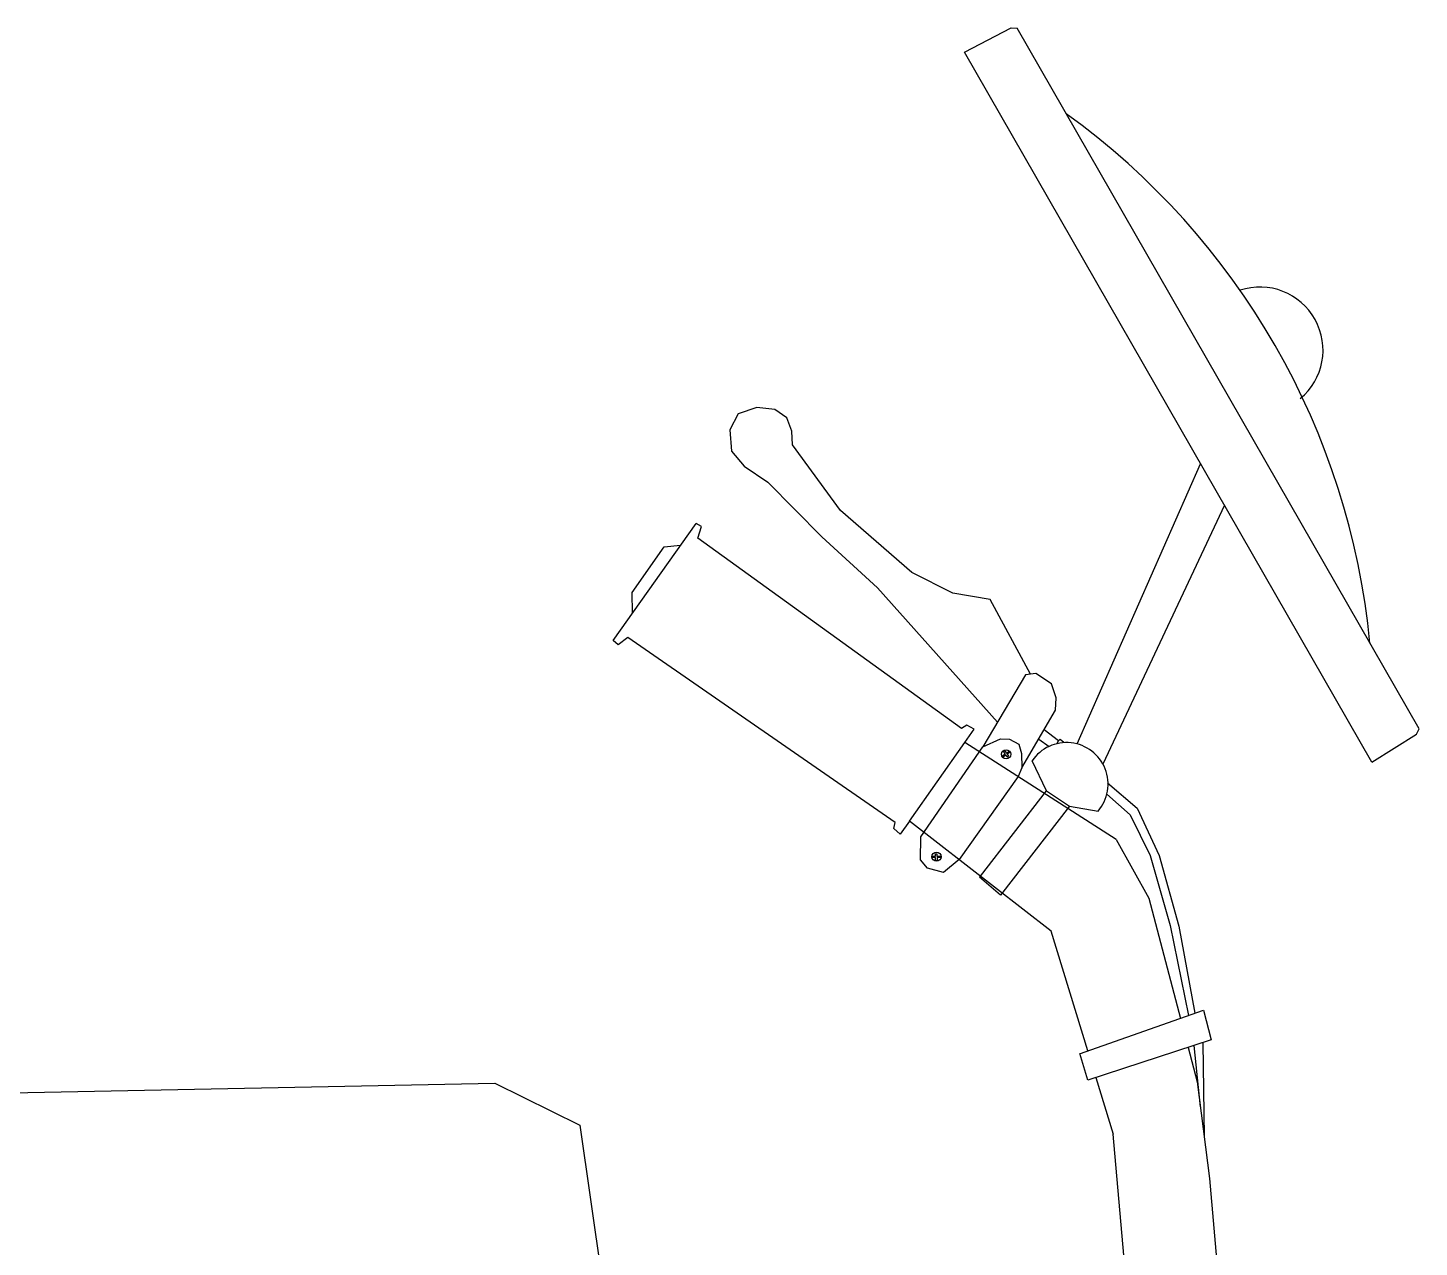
# Model space of a CAD drawing. Header units: millimetres. Extents: x -3208.28 to -3205.6, y 1772.97 to 1773.83.
# Drawn here: x -3207.0883 to -3206.8084, y 1773.5873 to 1773.8325 of the extents above; entities that cross this region are included whole.
import ezdxf

# ---------------------------------------------------------------- set-up
doc = ezdxf.new("R2010")
doc.units = ezdxf.units.MM
doc.header["$LTSCALE"] = 10
doc.layers.add('Veículos', color=2, linetype='Continuous')

msp = doc.modelspace()

# ---------------------------------------------------------------- linework, layer by layer
at = {"layer": 'Veículos'}
for p, q in [((-3206.808389491835, 1773.691511570848), (-3206.889278592898, 1773.832420527146)), ((-3206.817911981447, 1773.684810537646), (-3206.899867229307, 1773.82757672354)), ((-3206.941651647303, 1773.756092702092), (-3206.945365439303, 1773.754843134012)), ((-3206.938014095117, 1773.755722099201), (-3206.941651647303, 1773.756092702092)), ((-3206.935582384185, 1773.754038087481), (-3206.938014095117, 1773.755722099201)), ((-3206.945365439303, 1773.754843134012), (-3206.94709005771, 1773.751644852605)), ((-3206.93458482572, 1773.751387527464), (-3206.935582384185, 1773.754038087481)), ((-3206.94709005771, 1773.751644852605), (-3206.946719799147, 1773.747326037889)), ((-3206.934485809172, 1773.748597412786), (-3206.93458482572, 1773.751387527464)), ((-3206.946719799147, 1773.747326037889), (-3206.944166757975, 1773.744300053176)), ((-3206.924770865603, 1773.735398786938), (-3206.934485809172, 1773.748597412786)), ((-3206.944166757975, 1773.744300053176), (-3206.939438146422, 1773.741114401052)), ((-3206.877218598608, 1773.68847016215), (-3206.852358256634, 1773.744816009597)), ((-3206.939438146422, 1773.741114401052), (-3206.928547588324, 1773.730144304644)), ((-3206.847574545681, 1773.736482776704), (-3206.872001380243, 1773.684402525979)), ((-3206.910463264643, 1773.722914545971), (-3206.924770865603, 1773.735398786938)), ((-3206.97051611286, 1773.709249719674), (-3206.953861001195, 1773.732819283812)), ((-3206.952731484453, 1773.732195052918), (-3206.953861001195, 1773.732819283812)), ((-3206.953481170176, 1773.729859610221), (-3206.952731484453, 1773.732195052918)), ((-3206.966724619059, 1773.718892626856), (-3206.960265509496, 1773.728109283348)), ((-3206.960265509496, 1773.728109283348), (-3206.956964021013, 1773.728428029877)), ((-3206.900433817998, 1773.691581919332), (-3206.953481170176, 1773.729859610221)), ((-3206.928547588324, 1773.730144304644), (-3206.917342845233, 1773.719863191193)), ((-3206.90222133185, 1773.718794900267), (-3206.910463264643, 1773.722914545971)), ((-3206.917342845233, 1773.719863191193), (-3206.893244168353, 1773.692855133775)), ((-3206.966638219547, 1773.71473753969), (-3206.966724619059, 1773.718892626856)), ((-3206.894659047846, 1773.717528142937), (-3206.90222133185, 1773.718794900267)), ((-3206.886553890582, 1773.70250710874), (-3206.894659047846, 1773.717528142937)), ((-3206.969550539416, 1773.708393483606), (-3206.97051611286, 1773.709249719674)), ((-3206.967599490318, 1773.709879999227), (-3206.969550539416, 1773.708393483606)), ((-3206.91380512637, 1773.672659445762), (-3206.967599490318, 1773.709879999227)), ((-3206.887615486191, 1773.70237368899), (-3206.896165244267, 1773.687915358964)), ((-3206.885492294973, 1773.70264052849), (-3206.887615486191, 1773.70237368899)), ((-3206.882333925243, 1773.700579427948), (-3206.885492294973, 1773.70264052849)), ((-3206.881400283529, 1773.69776991148), (-3206.882333925243, 1773.700579427948)), ((-3206.881523562626, 1773.695261310119), (-3206.881400283529, 1773.69776991148)), ((-3206.888327259122, 1773.683642151447), (-3206.881523562626, 1773.695261310119)), ((-3206.899389133348, 1773.692255845776), (-3206.900433817998, 1773.691581919332)), ((-3206.899758065461, 1773.688741692545), (-3206.897931785253, 1773.691425552461)), ((-3206.897931785253, 1773.691425552461), (-3206.899389133348, 1773.692255845776)), ((-3206.880915254016, 1773.689076589563), (-3206.883846031224, 1773.691295064539)), ((-3206.910902278845, 1773.672970903528), (-3206.899758065461, 1773.688741692545)), ((-3206.86936368066, 1773.669267130452), (-3206.899758065461, 1773.688741692545)), ((-3206.896165244267, 1773.687915358964), (-3206.89261328623, 1773.689471583391)), ((-3206.89261328623, 1773.689471583391), (-3206.890803187767, 1773.689415787121)), ((-3206.890803187767, 1773.689415787121), (-3206.888938261463, 1773.688401096218)), ((-3206.888938261463, 1773.688401096218), (-3206.888406776909, 1773.686516561015)), ((-3206.884925410874, 1773.689451730783), (-3206.882848117453, 1773.68796277474)), ((-3206.881267911671, 1773.688512275626), (-3206.880915254016, 1773.689076589563)), ((-3206.880606776671, 1773.689341051627), (-3206.880915254016, 1773.689076589563)), ((-3206.879853409449, 1773.688724141814), (-3206.880606776671, 1773.689341051627)), ((-3206.908652135365, 1773.669788176246), (-3206.896165244267, 1773.687915358964)), ((-3206.892307545059, 1773.68604182364), (-3206.891683793507, 1773.686447250519)), ((-3206.892114657933, 1773.685821801747), (-3206.892307545059, 1773.68604182364)), ((-3206.891493715225, 1773.686225402929), (-3206.892114657933, 1773.685821801747)), ((-3206.892029988467, 1773.686979873427), (-3206.891780001338, 1773.6871423604)), ((-3206.891683793507, 1773.686447250519), (-3206.892029988467, 1773.686979873427)), ((-3206.891780001338, 1773.6871423604), (-3206.891433501663, 1773.686609268684)), ((-3206.891241715462, 1773.685837699864), (-3206.891493715225, 1773.686225402929)), ((-3206.891433501663, 1773.686609268684), (-3206.890925463738, 1773.686939483863)), ((-3206.890778457528, 1773.686713313974), (-3206.891278431785, 1773.686388340029)), ((-3206.891278431785, 1773.686388340029), (-3206.891015919335, 1773.685984463136)), ((-3206.891015919335, 1773.685984463136), (-3206.891241715462, 1773.685837699864)), ((-3206.890925463738, 1773.686939483863), (-3206.890778457528, 1773.686713313974)), ((-3206.888406776909, 1773.686516561015), (-3206.888327259122, 1773.683642151447)), ((-3206.888327259122, 1773.683642151447), (-3206.889060468295, 1773.681887432403)), ((-3206.883358720819, 1773.679004411498), (-3206.886245428247, 1773.685070839209)), ((-3206.889060468295, 1773.681887432403), (-3206.900907551978, 1773.665205905256)), ((-3206.871071949209, 1773.680674637355), (-3206.865104849348, 1773.67557832669)), ((-3206.896649201982, 1773.661897552681), (-3206.883358720819, 1773.679004411498)), ((-3206.883358720819, 1773.679004411498), (-3206.878739036805, 1773.675972839395)), ((-3206.871219272256, 1773.67836933783), (-3206.866529497395, 1773.674212641252)), ((-3206.878739036805, 1773.675972839395), (-3206.892638880827, 1773.658027697332)), ((-3206.878739036805, 1773.675972839395), (-3206.872988668876, 1773.674942377255)), ((-3206.865104849348, 1773.67557832669), (-3206.860685744082, 1773.666020098381)), ((-3206.914091523236, 1773.671449685577), (-3206.91380512637, 1773.672659445762)), ((-3206.912822244412, 1773.670353245096), (-3206.914091523236, 1773.671449685577)), ((-3206.910902278845, 1773.672970903528), (-3206.912822244412, 1773.670353245096)), ((-3206.882396125119, 1773.650824201835), (-3206.910902278845, 1773.672970903528)), ((-3206.866529497395, 1773.674212641252), (-3206.862485554056, 1773.666006901972)), ((-3206.908717803328, 1773.665182851416), (-3206.908652135365, 1773.669788176246)), ((-3206.86936368066, 1773.669267130452), (-3206.86279838864, 1773.657482863536)), ((-3206.906262918048, 1773.665638451422), (-3206.906260024847, 1773.665908183277)), ((-3206.906260024847, 1773.665908183277), (-3206.905663751909, 1773.665901787527)), ((-3206.905663751909, 1773.665901787527), (-3206.905658585451, 1773.666383454051)), ((-3206.905658585451, 1773.666383454051), (-3206.905389299347, 1773.666380565631)), ((-3206.905389299347, 1773.666380565631), (-3206.905394258907, 1773.665918188133)), ((-3206.905394258907, 1773.665918188133), (-3206.904653718113, 1773.665910244935)), ((-3206.904653718113, 1773.665910244935), (-3206.904615007208, 1773.665620216414)), ((-3206.862485554056, 1773.666006901972), (-3206.858504476741, 1773.651938696672)), ((-3206.860685744082, 1773.666020098381), (-3206.856768543594, 1773.651825053328)), ((-3206.90730130357, 1773.66350983391), (-3206.908717803328, 1773.665182851416)), ((-3206.904111248461, 1773.662591469622), (-3206.90730130357, 1773.66350983391)), ((-3206.905657028321, 1773.665631952521), (-3206.906262918048, 1773.665638451422)), ((-3206.905663847715, 1773.664996183461), (-3206.905657028321, 1773.665631952521)), ((-3206.905365711246, 1773.664992985586), (-3206.905663847715, 1773.664996183461)), ((-3206.905358897849, 1773.665628195543), (-3206.905365711246, 1773.664992985586)), ((-3206.904615007208, 1773.665620216414), (-3206.905358897849, 1773.665628195543)), ((-3206.900907551978, 1773.665205905256), (-3206.904111248461, 1773.662591469622)), ((-3206.896858399581, 1773.661671727182), (-3206.896649201982, 1773.661897552681)), ((-3206.892638880827, 1773.658027697332), (-3206.896858399581, 1773.661671727182)), ((-3206.86279838864, 1773.657482863536), (-3206.85642564632, 1773.633289915171)), ((-3206.858504476741, 1773.651938696672), (-3206.854803593333, 1773.633859961585)), ((-3206.875056074668, 1773.626742528028), (-3206.882396125119, 1773.650824201835)), ((-3206.856768543594, 1773.651825053328), (-3206.85350494054, 1773.634316353807)), ((-3206.876709220778, 1773.626161554398), (-3206.851807289889, 1773.634912967897)), ((-3206.851807289889, 1773.634912967897), (-3206.850204241358, 1773.628947290137)), ((-3206.850204241358, 1773.628947290137), (-3206.875027234903, 1773.620860018699)), ((-3206.854880433534, 1773.627423798002), (-3206.853056072264, 1773.62049794477)), ((-3206.853692788431, 1773.627810729913), (-3206.852414394443, 1773.615505644714)), ((-3206.851921889754, 1773.628387684432), (-3206.85164137425, 1773.609491491467)), ((-3206.875027234903, 1773.620860018699), (-3206.876636999004, 1773.626199606855)), ((-3206.873422455167, 1773.621382852067), (-3206.869949043033, 1773.609987075079)), ((-3207.091663233176, 1773.61832556942), (-3206.994361480542, 1773.620240561023)), ((-3206.994361480542, 1773.620240561023), (-3206.977264736444, 1773.611819484199)), ((-3206.853056072264, 1773.62049794477), (-3206.850562363127, 1773.601096706559)), ((-3206.977264736444, 1773.611819484199), (-3206.972906272572, 1773.581461061903)), ((-3206.864601979882, 1773.549588589994), (-3206.869949043033, 1773.609987075079)), ((-3206.850562363127, 1773.601096706559), (-3206.846231877561, 1773.552262658949))]:
    msp.add_line(p, q, dxfattribs=at)
for points in [[(-3206.899867229307, 1773.82757672354), (-3206.890468439173, 1773.832459824599), (-3206.889278592898, 1773.832420527146)], [(-3206.817911981447, 1773.684810537646), (-3206.808955577725, 1773.690464276615), (-3206.808389491835, 1773.691511570848)]]:
    msp.add_lwpolyline(points, dxfattribs=at)
for centre in [(-3206.891483100744, 1773.686379721218), (-3206.905488578973, 1773.665795589085)]:
    msp.add_circle(centre, 0.00093197210064643, dxfattribs=at)
for centre, radius, start, end in [((-3206.966414749131, 1773.694468581679), 0.1488164971513458, 5.506841694408571, 54.2093082207341), ((-3206.840416910837, 1773.767655784345), 0.01268214905999156, 309.68217604202, 108.383871215456), ((-3206.879327555709, 1773.680385514438), 0.008355191719611754, 319.3476513750487, 145.8910681454628)]:
    msp.add_arc(centre, radius, start, end, dxfattribs=at)

doc.saveas('drawing.dxf')
